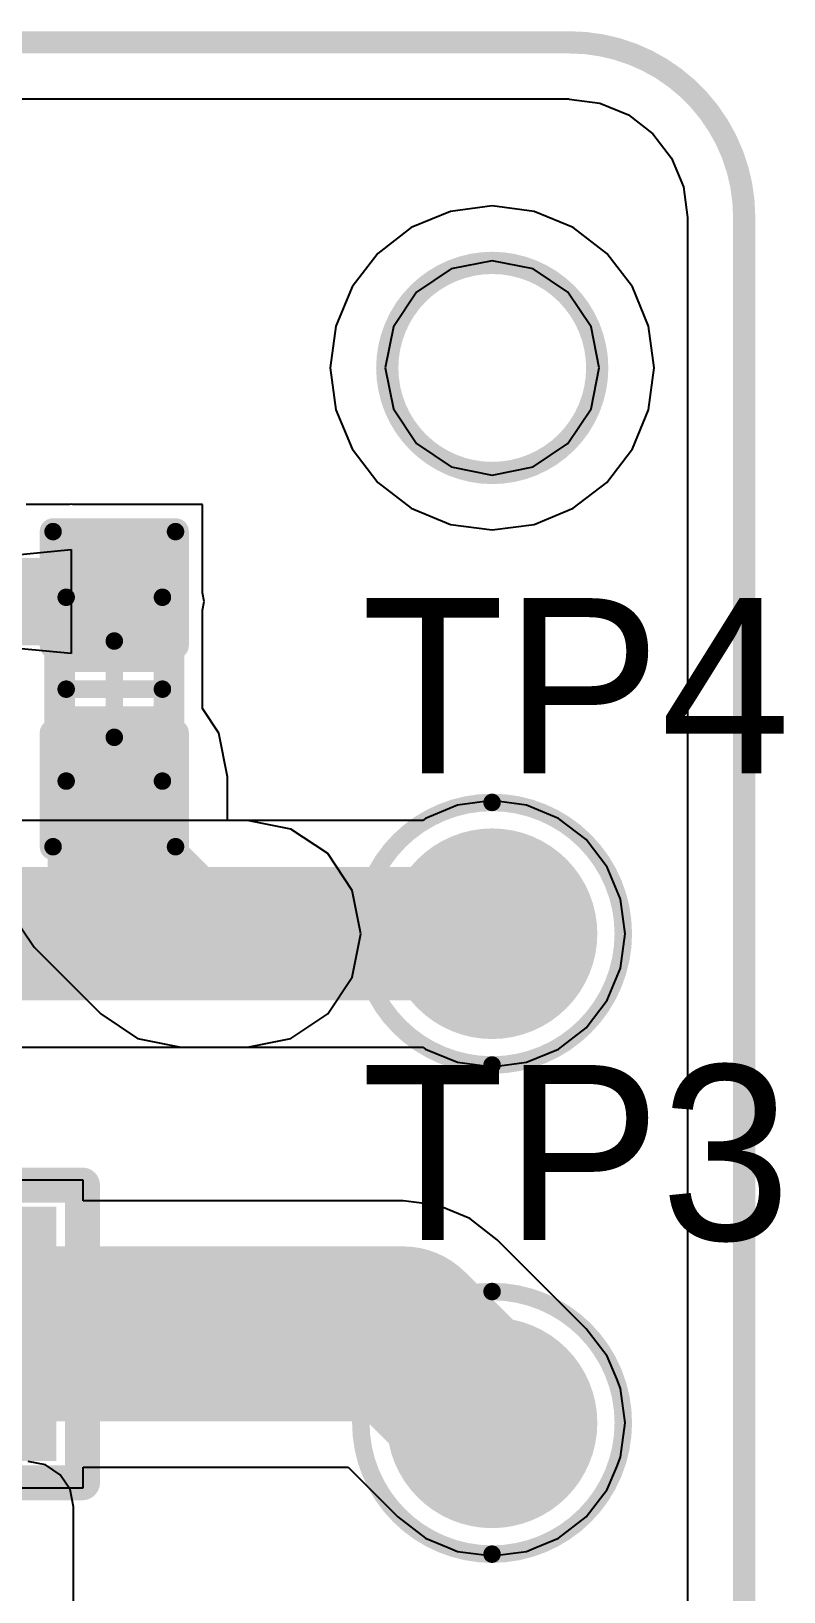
# Model space of a CAD drawing. Extents: x 84.4 to 114.7, y 49.3 to 76.6.
# Drawn here: x 110.4 to 114.7, y 67.73 to 76.65 of the extents above; entities that cross this region are included whole.
import ezdxf

# ---------------------------------------------------------------- set-up
doc = ezdxf.new("R2010")
doc.units = 0
doc.layers.get('0').update_dxf_attribs({"linetype": 'CONTINUOUS'})
for name, color, linetype in [('BOTTOMLAYER', 5, 'CONTINUOUS'), ('KEEPOUTLAYER', 6, 'CONTINUOUS'), ('MECHANICAL13', 56, 'CONTINUOUS'), ('MECHANICAL15', 56, 'CONTINUOUS'), ('MULTILAYER', 9, 'CONTINUOUS'), ('TOPLAYER', 1, 'CONTINUOUS'), ('TOPOVERLAY', 2, 'CONTINUOUS'), ('TOPPASTE', 8, 'CONTINUOUS'), ('TOPSOLDER', 216, 'CONTINUOUS'), ('VIAHOLELAYER', 16, 'CONTINUOUS')]:
    doc.layers.add(name, color=color, linetype=linetype)

# ---------------------------------------------------------------- blocks, each defined once
blk = doc.blocks.new('T____P___2')
at = {"layer": 'TOPLAYER', "const_width": 0.499999}
blk.add_lwpolyline([(-0.249999, 0, 1), (0.249999, 0, 1)], format="xyb", close=True, dxfattribs=at)
at = {"layer": 'TOPOVERLAY'}
for points, const_width in [([(0.750001, 0, 1), (-0.750001, 0, 1)], 0.1), ([(-0.775, 0, 1), (-0.725002, 0, 1)], 0.05), ([(0.725002, 0, 1), (0.775, 0, 1)], 0.05)]:
    blk.add_lwpolyline(points, format="xyb", close=True, dxfattribs=dict(at, const_width=const_width))
at = {"layer": 'TOPPASTE', "const_width": 0.499999}
blk.add_lwpolyline([(-0.249999, 0, 1), (0.249999, 0, 1)], format="xyb", close=True, dxfattribs=at)
at = {"layer": 'TOPSOLDER', "const_width": 0.601599}
blk.add_lwpolyline([(-0.300799, 0, 1), (0.300799, 0, 1)], format="xyb", close=True, dxfattribs=at)
blk = doc.blocks.new('T____P___3')
at = {"layer": 'TOPLAYER', "const_width": 0.499999}
blk.add_lwpolyline([(-0.249999, 0, 1), (0.249999, 0, 1)], format="xyb", close=True, dxfattribs=at)
at = {"layer": 'TOPOVERLAY'}
for points, const_width in [([(0.750001, 0, 1), (-0.750001, 0, 1)], 0.1), ([(-0.775, 0, 1), (-0.725002, 0, 1)], 0.05), ([(0.725002, 0, 1), (0.775, 0, 1)], 0.05)]:
    blk.add_lwpolyline(points, format="xyb", close=True, dxfattribs=dict(at, const_width=const_width))
at = {"layer": 'TOPPASTE', "const_width": 0.499999}
blk.add_lwpolyline([(-0.249999, 0, 1), (0.249999, 0, 1)], format="xyb", close=True, dxfattribs=at)
at = {"layer": 'TOPSOLDER', "const_width": 0.601599}
blk.add_lwpolyline([(-0.300799, 0, 1), (0.300799, 0, 1)], format="xyb", close=True, dxfattribs=at)
blk = doc.blocks.new('0402R_7')
at = {"layer": 'MECHANICAL13', "const_width": 0.1}
for points in [[(0.525, 0.275003), (-0.525, 0.275003)], [(-0.525, -0.274998), (-0.525, 0.275003)], [(0.525, -0.274998), (0.525, 0.275003)], [(0.525, -0.274998), (-0.525, -0.274998)]]:
    blk.add_lwpolyline(points, dxfattribs=at)
at = {"layer": 'MECHANICAL13', "const_width": 0.05}
for points in [[(-0.549999, 0.275003, 1), (-0.500002, 0.275003, 1)], [(-0.549999, 0.275003, 1), (-0.500002, 0.275003, 1)], [(0.500002, 0.275003, 1), (0.549999, 0.275003, 1)], [(0.500002, 0.275003, 1), (0.549999, 0.275003, 1)], [(-0.549999, -0.274998, 1), (-0.500002, -0.274998, 1)], [(-0.549999, -0.274998, 1), (-0.500002, -0.274998, 1)], [(0.500002, -0.274998, 1), (0.549999, -0.274998, 1)], [(0.500002, -0.274998, 1), (0.549999, -0.274998, 1)]]:
    blk.add_lwpolyline(points, format="xyb", close=True, dxfattribs=at)
at = {"layer": 'MECHANICAL15', "const_width": 0.1}
for points in [[(-0.899998, -0.349997), (-0.899998, 0.350002)], [(0.900001, 0.350002), (-0.899998, 0.350002)], [(0.900001, -0.349997), (0.900001, 0.350002)], [(0, -0.274998), (0, 0.275003)], [(0.275001, 0.000003), (-0.274998, 0.000003)], [(0.900001, -0.349997), (-0.899998, -0.349997)]]:
    blk.add_lwpolyline(points, dxfattribs=at)
at = {"layer": 'MECHANICAL15', "const_width": 0.05}
for points in [[(-0.924997, 0.350002, 1), (-0.875, 0.350002, 1)], [(-0.924997, 0.350002, 1), (-0.875, 0.350002, 1)], [(0.875002, 0.350002, 1), (0.924999, 0.350002, 1)], [(0.875002, 0.350002, 1), (0.924999, 0.350002, 1)], [(-0.024999, 0.275003, 1), (0.024999, 0.275003, 1)], [(-0.299997, 0.000003, 1), (-0.249999, 0.000003, 1)], [(0.250002, 0.000003, 1), (0.299999, 0.000003, 1)], [(-0.024999, -0.274998, 1), (0.024999, -0.274998, 1)], [(-0.924997, -0.349997, 1), (-0.875, -0.349997, 1)], [(-0.924997, -0.349997, 1), (-0.875, -0.349997, 1)], [(0.875002, -0.349997, 1), (0.924999, -0.349997, 1)], [(0.875002, -0.349997, 1), (0.924999, -0.349997, 1)]]:
    blk.add_lwpolyline(points, format="xyb", close=True, dxfattribs=at)
at = {"layer": 'TOPLAYER'}
for points in [[(-0.2, -0.249997), (-0.2, 0.250002), (-0.799998, -0.249997), (-0.799998, 0.250002)], [(0.800001, -0.249997), (0.800001, 0.250002), (0.200002, -0.249997), (0.200002, 0.250002)]]:
    blk.add_solid(points, dxfattribs=at)
at = {"layer": 'TOPOVERLAY', "const_width": 0.1524}
for points in [[(-0.250083, 0.349921), (-0.900082, 0.349921)], [(-0.900082, -0.350078), (-0.900082, 0.349921)], [(0.899917, 0.349921), (0.249916, 0.349921)], [(0.899917, -0.350078), (0.899917, 0.349921)], [(-0.250083, -0.350078), (-0.900082, -0.350078)], [(0.899917, -0.350078), (0.249916, -0.350078)]]:
    blk.add_lwpolyline(points, dxfattribs=at)
at = {"layer": 'TOPOVERLAY', "const_width": 0.0762}
for points in [[(-0.938182, 0.349921, 1), (-0.861982, 0.349921, 1)], [(-0.938182, 0.349921, 1), (-0.861982, 0.349921, 1)], [(-0.288183, 0.349921, 1), (-0.211983, 0.349921, 1)], [(0.211816, 0.349921, 1), (0.288016, 0.349921, 1)], [(0.861817, 0.349921, 1), (0.938017, 0.349921, 1)], [(0.861817, 0.349921, 1), (0.938017, 0.349921, 1)], [(-0.938182, -0.350078, 1), (-0.861982, -0.350078, 1)], [(-0.938182, -0.350078, 1), (-0.861982, -0.350078, 1)], [(-0.288183, -0.350078, 1), (-0.211983, -0.350078, 1)], [(0.211816, -0.350078, 1), (0.288016, -0.350078, 1)], [(0.861817, -0.350078, 1), (0.938017, -0.350078, 1)], [(0.861817, -0.350078, 1), (0.938017, -0.350078, 1)]]:
    blk.add_lwpolyline(points, format="xyb", close=True, dxfattribs=at)
at = {"layer": 'TOPPASTE'}
for points in [[(-0.2, -0.249997), (-0.2, 0.250002), (-0.799998, -0.249997), (-0.799998, 0.250002)], [(0.800001, -0.249997), (0.800001, 0.250002), (0.200002, -0.249997), (0.200002, 0.250002)]]:
    blk.add_solid(points, dxfattribs=at)
at = {"layer": 'TOPSOLDER'}
for points in [[(-0.0984, -0.351597), (-0.0984, 0.351602), (-0.901598, -0.351597), (-0.901598, 0.351602)], [(0.901601, -0.351597), (0.901601, 0.351602), (0.098402, -0.351597), (0.098402, 0.351602)]]:
    blk.add_solid(points, dxfattribs=at)
blk = doc.blocks.new('0805_8')
at = {"layer": 'TOPLAYER'}
for points in [[(-1.599999, -0.625), (-0.300002, -0.625), (-1.599999, 0.625), (-0.300002, 0.625)], [(0.300002, -0.625), (1.599999, -0.625), (0.300002, 0.625), (1.599999, 0.625)]]:
    blk.add_solid(points, dxfattribs=at)
at = {"layer": 'TOPOVERLAY', "const_width": 0.2}
for points in [[(-0.649999, 0.850001), (-1.849999, 0.850001)], [(-1.849999, 0.850001), (-1.849999, -0.850001)], [(1.849999, 0.850001), (0.550004, 0.850001)], [(1.849999, 0.850001), (1.849999, -0.850001)], [(-0.649999, -0.850001), (-1.849999, -0.850001)], [(1.849999, -0.850001), (0.550004, -0.850001)]]:
    blk.add_lwpolyline(points, dxfattribs=at)
at = {"layer": 'TOPOVERLAY', "const_width": 0.1}
for points in [[(-1.899999, 0.850001, 1), (-1.799999, 0.850001, 1)], [(-1.899999, 0.850001, 1), (-1.799999, 0.850001, 1)], [(-0.699999, 0.850001, 1), (-0.599999, 0.850001, 1)], [(0.500004, 0.850001, 1), (0.600004, 0.850001, 1)], [(1.799999, 0.850001, 1), (1.899999, 0.850001, 1)], [(1.799999, 0.850001, 1), (1.899999, 0.850001, 1)], [(-1.899999, -0.850001, 1), (-1.799999, -0.850001, 1)], [(-1.899999, -0.850001, 1), (-1.799999, -0.850001, 1)], [(-0.699999, -0.850001, 1), (-0.599999, -0.850001, 1)], [(0.500004, -0.850001, 1), (0.600004, -0.850001, 1)], [(1.799999, -0.850001, 1), (1.899999, -0.850001, 1)], [(1.799999, -0.850001, 1), (1.899999, -0.850001, 1)]]:
    blk.add_lwpolyline(points, format="xyb", close=True, dxfattribs=at)
at = {"layer": 'TOPPASTE'}
for points in [[(-1.599999, -0.625), (-0.300002, -0.625), (-1.599999, 0.625), (-0.300002, 0.625)], [(0.300002, -0.625), (1.599999, -0.625), (0.300002, 0.625), (1.599999, 0.625)]]:
    blk.add_solid(points, dxfattribs=at)
at = {"layer": 'TOPSOLDER'}
for points in [[(-1.701599, -0.7266), (-0.198402, -0.7266), (-1.701599, 0.7266), (-0.198402, 0.7266)], [(0.198402, -0.7266), (1.701599, -0.7266), (0.198402, 0.7266), (1.701599, 0.7266)]]:
    blk.add_solid(points, dxfattribs=at)

msp = doc.modelspace()

# ---------------------------------------------------------------- linework, layer by layer
at = {"layer": 'BOTTOMLAYER'}
for p, q in [((103.512287, 76.262278), (113.475587, 76.262278)), ((113.475587, 76.262278), (113.475587, 76.261577)), ((113.475587, 76.261577), (113.650441, 76.238557)), ((113.650441, 76.238557), (113.813377, 76.171067)), ((113.813377, 76.171067), (113.953293, 76.063704)), ((113.953293, 76.063704), (114.060656, 75.923788)), ((114.060656, 75.923788), (114.128146, 75.760852)), ((114.128146, 75.760852), (114.151166, 75.585998)), ((112.796071, 75.619897), (112.572879, 75.527449)), ((113.035588, 75.651431), (112.796071, 75.619897)), ((113.275105, 75.619897), (113.035588, 75.651431)), ((113.498297, 75.527449), (113.275105, 75.619897)), ((112.572879, 75.527449), (112.381218, 75.380383)), ((113.689958, 75.380383), (113.498297, 75.527449)), ((114.151166, 75.585998), (114.151867, 75.585998)), ((114.151867, 75.585998), (114.151867, 66.464635)), ((112.381218, 75.380383), (112.234152, 75.188722)), ((113.837024, 75.188722), (113.689958, 75.380383)), ((112.234152, 75.188722), (112.141704, 74.96553)), ((113.929472, 74.96553), (113.837024, 75.188722)), ((112.141704, 74.96553), (112.110169, 74.726013)), ((113.961007, 74.726013), (113.929472, 74.96553)), ((112.110169, 74.726013), (112.141704, 74.486496)), ((113.929472, 74.486496), (113.961007, 74.726013)), ((112.141704, 74.486496), (112.234152, 74.263303)), ((113.837024, 74.263303), (113.929472, 74.486496)), ((112.234152, 74.263303), (112.381218, 74.071643)), ((113.689958, 74.071643), (113.837024, 74.263303)), ((112.381218, 74.071643), (112.572879, 73.924577)), ((113.498297, 73.924577), (113.689958, 74.071643)), ((112.572879, 73.924577), (112.796071, 73.832128)), ((113.275105, 73.832128), (113.498297, 73.924577)), ((112.796071, 73.832128), (113.035588, 73.800594)), ((113.035588, 73.800594), (113.275105, 73.832128)), ((111.637572, 72.141456), (104.271572, 72.141456)), ((111.885336, 72.092172), (111.637572, 72.141456)), ((112.095382, 71.951825), (111.885336, 72.092172)), ((112.235729, 71.741779), (112.095382, 71.951825)), ((112.285013, 71.494015), (112.235729, 71.741779)), ((112.235729, 71.246251), (112.285013, 71.494015)), ((112.095382, 71.036205), (112.235729, 71.246251)), ((111.885336, 70.895858), (112.095382, 71.036205)), ((111.637572, 70.846574), (111.885336, 70.895858)), ((104.53975, 70.846574), (111.637572, 70.846574)), ((110.482677, 68.459261), (110.383571, 68.478974)), ((110.566695, 68.403122), (110.482677, 68.459261)), ((110.622834, 68.319104), (110.566695, 68.403122)), ((110.642547, 68.219998), (110.622834, 68.319104)), ((110.642547, 55.392998), (110.642547, 68.219998))]:
    msp.add_line(p, q, dxfattribs=at)
at = {"layer": 'BOTTOMLAYER', "const_width": 0.762}
msp.add_lwpolyline([(104.271572, 71.494015), (111.637572, 71.494015)], dxfattribs=at)
at = {"layer": 'BOTTOMLAYER', "const_width": 0.381}
msp.add_lwpolyline([(111.447072, 71.494015, 1), (111.828072, 71.494015, 1)], format="xyb", close=True, dxfattribs=at)
msp.add_lwpolyline([(111.447072, 71.494015, 1), (111.828072, 71.494015, 1)], format="xyb", close=True, dxfattribs=at)
at = {"layer": 'KEEPOUTLAYER', "const_width": 0.127}
for points in [[(85.475572, 76.585999), (113.475587, 76.585999)], [(114.475588, 50.336), (114.475588, 75.585998)]]:
    msp.add_lwpolyline(points, dxfattribs=at)
at = {"layer": 'KEEPOUTLAYER'}
for points, const_width in [([(113.443837, 76.585999, 1), (113.507337, 76.585999, 1)], 0.0635), ([(113.443837, 76.585999, 1), (113.507337, 76.585999, 1)], 0.0635), ([(114.443838, 75.585998, 1), (114.507338, 75.585998, 1)], 0.0635), ([(114.443838, 75.585998, 1), (114.507338, 75.585998, 1)], 0.0635), ([(113.635589, 74.726013, 1), (112.435587, 74.726013, 1)], 0.127), ([(112.403837, 74.726013, 1), (112.467337, 74.726013, 1)], 0.0635), ([(113.603839, 74.726013, 1), (113.667339, 74.726013, 1)], 0.0635)]:
    msp.add_lwpolyline(points, format="xyb", close=True, dxfattribs=dict(at, const_width=const_width))
at = {"layer": 'KEEPOUTLAYER', "const_width": 0.127}
msp.add_lwpolyline([(113.475587, 76.585999, -0.414214), (114.475588, 75.585998)], format="xyb", dxfattribs=at)
at = {"layer": 'MULTILAYER'}
for p, q in [((113.035588, 75.337769), (112.801479, 75.291201)), ((113.269697, 75.291201), (113.035588, 75.337769)), ((113.035588, 75.337769), (113.035588, 75.337769)), ((112.801479, 75.291201), (112.603011, 75.15859)), ((113.468165, 75.15859), (113.269697, 75.291201)), ((112.603011, 75.15859), (112.4704, 74.960122)), ((113.600776, 74.960122), (113.468165, 75.15859)), ((112.4704, 74.960122), (112.423832, 74.726013)), ((113.647344, 74.726013), (113.600776, 74.960122)), ((112.423832, 74.726013), (112.423832, 74.726013)), ((112.423832, 74.726013), (112.4704, 74.491903)), ((113.600776, 74.491903), (113.647344, 74.726013)), ((113.647344, 74.726013), (113.647344, 74.726013)), ((112.4704, 74.491903), (112.603011, 74.293435)), ((113.468165, 74.293435), (113.600776, 74.491903)), ((112.603011, 74.293435), (112.801479, 74.160824)), ((113.269697, 74.160824), (113.468165, 74.293435)), ((112.801479, 74.160824), (113.035588, 74.114256)), ((113.035588, 74.114256), (113.269697, 74.160824)), ((113.035588, 74.114256), (113.035588, 74.114256))]:
    msp.add_line(p, q, dxfattribs=at)
at = {"layer": 'MULTILAYER', "const_width": 0.381}
msp.add_lwpolyline([(111.447072, 71.494015, 1), (111.828072, 71.494015, 1)], format="xyb", close=True, dxfattribs=at)
at = {"layer": 'TOPLAYER'}
for p, q in [((106.176242, 76.262278), (113.475587, 76.262278)), ((113.475587, 76.262278), (113.475587, 76.261577)), ((113.475587, 76.261577), (113.650441, 76.238557)), ((113.650441, 76.238557), (113.813377, 76.171067)), ((113.813377, 76.171067), (113.953293, 76.063704)), ((113.953293, 76.063704), (114.060656, 75.923788)), ((114.060656, 75.923788), (114.128146, 75.760852)), ((114.128146, 75.760852), (114.151166, 75.585998)), ((112.796071, 75.619897), (112.572879, 75.527449)), ((113.035588, 75.651431), (112.796071, 75.619897)), ((113.275105, 75.619897), (113.035588, 75.651431)), ((113.498297, 75.527449), (113.275105, 75.619897)), ((112.572879, 75.527449), (112.381218, 75.380383)), ((113.689958, 75.380383), (113.498297, 75.527449)), ((114.151166, 75.585998), (114.151867, 75.585998)), ((114.151867, 75.585998), (114.151867, 66.464635)), ((112.381218, 75.380383), (112.234152, 75.188722)), ((113.837024, 75.188722), (113.689958, 75.380383)), ((112.234152, 75.188722), (112.141704, 74.96553)), ((113.929472, 74.96553), (113.837024, 75.188722)), ((112.141704, 74.96553), (112.110169, 74.726013)), ((113.961007, 74.726013), (113.929472, 74.96553)), ((112.110169, 74.726013), (112.141704, 74.486496)), ((113.929472, 74.486496), (113.961007, 74.726013)), ((112.141704, 74.486496), (112.234152, 74.263303)), ((113.837024, 74.263303), (113.929472, 74.486496)), ((112.234152, 74.263303), (112.381218, 74.071643)), ((113.689958, 74.071643), (113.837024, 74.263303)), ((112.381218, 74.071643), (112.572879, 73.924577)), ((113.498297, 73.924577), (113.689958, 74.071643)), ((110.61893, 73.945013), (110.371578, 73.945013)), ((110.628623, 73.946941), (110.61893, 73.945013)), ((110.638316, 73.945013), (110.628623, 73.946941)), ((110.657541, 73.945013), (110.638316, 73.945013)), ((110.659128, 73.945138), (110.657541, 73.945013)), ((110.659512, 73.945013), (110.659128, 73.945138)), ((111.379574, 73.945013), (110.659512, 73.945013)), ((111.379574, 73.440648), (111.379574, 73.945013)), ((112.572879, 73.924577), (112.796071, 73.832128)), ((113.275105, 73.832128), (113.498297, 73.924577)), ((112.796071, 73.832128), (113.035588, 73.800594)), ((113.035588, 73.800594), (113.275105, 73.832128)), ((110.128624, 73.641013), (110.628623, 73.687965)), ((110.628623, 73.687965), (110.628623, 73.094063)), ((111.389447, 73.391014), (111.379574, 73.440648)), ((111.379574, 73.34138), (111.389447, 73.391014)), ((111.379574, 72.837015), (111.379574, 73.34138)), ((110.628623, 73.094063), (110.128624, 73.141014)), ((111.379574, 72.779694), (111.379574, 72.837015)), ((111.473732, 72.638778), (111.379574, 72.779694)), ((111.523015, 72.391013), (111.473732, 72.638778)), ((111.523015, 72.143191), (111.523015, 72.391013)), ((112.837737, 72.228608), (112.654319, 72.152632)), ((113.034572, 72.254521), (112.837737, 72.228608)), ((113.231407, 72.228608), (113.034572, 72.254521)), ((113.414825, 72.152632), (113.231407, 72.228608)), ((111.52475, 72.141456), (111.523015, 72.143191)), ((112.639754, 72.141456), (111.52475, 72.141456)), ((112.654319, 72.152632), (112.639754, 72.141456)), ((113.572331, 72.031774), (113.414825, 72.152632)), ((113.693189, 71.874268), (113.572331, 72.031774)), ((113.769165, 71.69085), (113.693189, 71.874268)), ((113.795078, 71.494015), (113.769165, 71.69085)), ((110.277417, 71.627248), (110.417765, 71.417203)), ((110.417765, 71.417203), (110.798762, 71.036205)), ((113.769165, 71.29718), (113.795078, 71.494015)), ((113.693189, 71.113762), (113.769165, 71.29718)), ((113.572331, 70.956256), (113.693189, 71.113762)), ((110.798762, 71.036205), (111.008808, 70.895858)), ((111.008808, 70.895858), (111.256572, 70.846574)), ((113.414825, 70.835398), (113.572331, 70.956256)), ((111.256572, 70.846574), (112.639754, 70.846574)), ((112.639754, 70.846574), (112.654319, 70.835398)), ((112.654319, 70.835398), (112.837737, 70.759422)), ((113.231407, 70.759422), (113.414825, 70.835398)), ((112.837737, 70.759422), (113.034572, 70.733509)), ((113.034572, 70.733509), (113.231407, 70.759422)), ((110.697571, 70.087015), (109.072728, 70.087015)), ((110.697571, 69.968521), (110.697571, 70.087015)), ((112.526572, 69.968521), (110.697571, 69.968521)), ((112.723407, 69.942608), (112.526572, 69.968521)), ((112.777128, 69.920355), (112.723407, 69.942608)), ((112.906825, 69.866634), (112.777128, 69.920355)), ((113.064331, 69.745774), (112.906825, 69.866634)), ((113.572331, 69.237774), (113.064331, 69.745774)), ((113.693191, 69.080268), (113.572331, 69.237774)), ((113.746912, 68.950571), (113.693191, 69.080268)), ((113.769165, 68.89685), (113.746912, 68.950571)), ((113.795078, 68.700015), (113.769165, 68.89685)), ((113.769165, 68.50318), (113.795078, 68.700015)), ((113.746912, 68.449459), (113.769165, 68.50318)), ((110.697571, 68.329015), (110.697571, 68.447509)), ((110.697571, 68.447509), (112.211561, 68.447509)), ((112.211561, 68.447509), (112.496813, 68.162256)), ((113.693191, 68.319762), (113.746912, 68.449459)), ((110.236076, 68.329015), (110.697571, 68.329015)), ((113.572331, 68.162256), (113.693191, 68.319762)), ((112.496813, 68.162256), (112.654319, 68.041396)), ((113.414825, 68.041396), (113.572331, 68.162256)), ((112.654319, 68.041396), (112.784016, 67.987675)), ((113.285128, 67.987675), (113.414825, 68.041396)), ((112.784016, 67.987675), (112.837737, 67.965422)), ((112.837737, 67.965422), (113.034572, 67.939509)), ((113.034572, 67.939509), (113.231407, 67.965422)), ((113.231407, 67.965422), (113.285128, 67.987675))]:
    msp.add_line(p, q, dxfattribs=at)
for points, const_width in [([(109.559474, 73.391014), (110.875575, 73.391014)], 0.499999), ([(110.875575, 71.875012), (110.875575, 72.391013)], 0.762), ([(110.875575, 71.875012), (111.256572, 71.494015)], 0.762), ([(111.256572, 71.494015), (111.637572, 71.494015)], 0.762), ([(111.637572, 71.494015), (113.034572, 71.494015)], 0.762), ([(109.793573, 69.208015), (112.526572, 69.208015)], 1.000001), ([(112.526572, 69.208015), (113.034572, 68.700015)], 1.000001)]:
    msp.add_lwpolyline(points, dxfattribs=dict(at, const_width=const_width))
for points, const_width in [([(110.750576, 73.391014, 1), (111.000573, 73.391014, 1)], 0.249999), ([(110.685075, 72.391013, 1), (111.066075, 72.391013, 1)], 0.381), ([(110.685075, 71.875012, 1), (111.066075, 71.875012, 1)], 0.381), ([(110.685075, 71.875012, 1), (111.066075, 71.875012, 1)], 0.381), ([(111.066072, 71.494015, 1), (111.447072, 71.494015, 1)], 0.381), ([(111.066072, 71.494015, 1), (111.447072, 71.494015, 1)], 0.381), ([(111.447072, 71.494015, 1), (111.828072, 71.494015, 1)], 0.381), ([(111.447072, 71.494015, 1), (111.828072, 71.494015, 1)], 0.381), ([(111.447072, 71.494015, 1), (111.828072, 71.494015, 1)], 0.381), ([(112.844072, 71.494015, 1), (113.225072, 71.494015, 1)], 0.381), ([(112.276573, 69.208015, 1), (112.776571, 69.208015, 1)], 0.499999), ([(112.276573, 69.208015, 1), (112.776571, 69.208015, 1)], 0.499999), ([(112.784572, 68.700015, 1), (113.284571, 68.700015, 1)], 0.499999)]:
    msp.add_lwpolyline(points, format="xyb", close=True, dxfattribs=dict(at, const_width=const_width))
at = {"layer": 'VIAHOLELAYER', "const_width": 0.254}
msp.add_lwpolyline([(111.510572, 71.494015, 1), (111.764572, 71.494015, 1)], format="xyb", close=True, dxfattribs=at)

# ---------------------------------------------------------------- block references
for name, p, rotation in [('0402R_7', (110.875572, 72.891015), 270), ('T____P___2', (113.034572, 71.494015), 90), ('0805_8', (108.843572, 69.208015), 180), ('T____P___3', (113.034572, 68.700015), 90)]:
    msp.add_blockref(name, p, dxfattribs=dict(rotation=rotation))

# ---------------------------------------------------------------- texts
at = {"layer": 'TOPOVERLAY'}
for s, p in [('TP4', (112.288571, 72.410998)), ('TP3', (112.288571, 69.743998))]:
    msp.add_text(s, height=1.000001, dxfattribs=at).set_placement(p)

doc.saveas('drawing.dxf')
